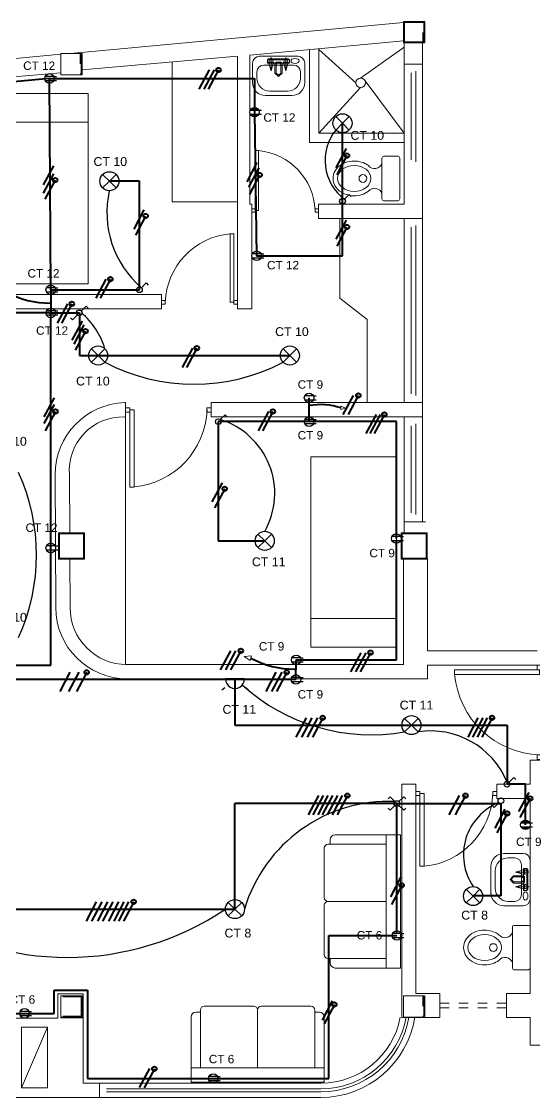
# Model space of a CAD drawing. Header units: metres. Extents: x -0.3 to 18.7, y -0.2 to 11.3.
# Drawn here: x 6.96 to 12.35, y 0 to 11.3 of the extents above; entities that cross this region are included whole.
import ezdxf

# ---------------------------------------------------------------- set-up
doc = ezdxf.new("R2010")
doc.units = ezdxf.units.M
doc.linetypes.add('ACAD_ISO02W100', pattern=[15, 12, -3])
doc.linetypes.add('HIDDEN2', pattern=[4.7625, 3.175, -1.5875])
for name, color, linetype in [('4 Tomas', 4, 'Continuous'), ('conexiones', 10, 'ACAD_ISO02W100'), ('Luminaria', 10, 'Continuous'), ('Tomacorrientes', 160, 'Continuous')]:
    doc.layers.add(name, color=color, linetype=linetype)
doc.layers.add('arquitecturapasito', color=252, linetype='Continuous', lineweight=0)
doc.layers.add('Tuberia 1', color=130, linetype='Continuous', lineweight=20)
doc.layers.add('muebles', color=7, linetype='Continuous', lineweight=5, true_color=0xccfa9e)
doc.styles.get("Standard").update_dxf_attribs({"font": 'arial.ttf'})
pattern_1 = [(0, (0, 0), (0, 6.985), [5.08, -1.905]), (90, (0, 0), (-6.985, 4e-16), [5.08, -1.905])]

# ---------------------------------------------------------------- blocks, each defined once
blk = doc.blocks.new('lavadero')
for p, q in [((-0.22, 0), (0.22, 0)), ((-0.3, -0.3), (-0.3, -0.08)), ((-0.17, -0.1), (0.17, -0.1)), ((-0.111, -0.027), (-0.125, -0.039)), ((0.129, -0.039), (-0.125, -0.039)), ((-0.125, -0.039), (-0.125, -0.077)), ((-0.125, -0.077), (0.129, -0.077)), ((-0.083, -0.014), (-0.111, -0.065)), ((0.115, -0.027), (-0.111, -0.027)), ((-0.054, -0.065), (-0.111, -0.065)), ((-0.111, -0.065), (-0.083, -0.166)), ((-0.083, -0.014), (-0.083, -0.166)), ((-0.083, -0.014), (-0.054, -0.065)), ((-0.083, -0.166), (-0.054, -0.065)), ((-0.04, -0.077), (-0.026, -0.065)), ((-0.04, -0.192), (-0.04, -0.077)), ((-0.026, -0.065), (0.03, -0.065)), ((-0.026, -0.09), (-0.012, -0.077)), ((-0.026, -0.192), (-0.026, -0.09)), ((0.03, -0.09), (0.016, -0.077)), ((0.044, -0.077), (0.03, -0.065)), ((0.03, -0.192), (0.03, -0.09)), ((0.044, -0.077), (0.044, -0.192)), ((0.087, -0.014), (0.058, -0.065)), ((0.087, -0.166), (0.058, -0.065)), ((0.087, -0.065), (0.058, -0.065)), ((0.087, -0.065), (0.087, -0.014)), ((0.087, -0.014), (0.115, -0.065)), ((0.087, -0.065), (0.115, -0.065)), ((0.087, -0.065), (0.087, -0.166)), ((0.115, -0.065), (0.087, -0.166)), ((0.115, -0.027), (0.129, -0.039)), ((0.129, -0.077), (0.129, -0.039)), ((0.3, -0.08), (0.3, -0.3)), ((-0.25, -0.25), (-0.25, -0.18)), ((0.002, -0.23), (-0.04, -0.192)), ((0.002, -0.217), (-0.026, -0.192)), ((0.03, -0.192), (0.002, -0.217)), ((0.002, -0.23), (0.044, -0.192)), ((0.25, -0.18), (0.25, -0.25)), ((0.15, -0.45), (-0.15, -0.45)), ((0.1, -0.4), (-0.1, -0.4))]:
    blk.add_line(p, q)
for centre, radius, start, end in [((0.22, -0.08), 0.08, 0, 90), ((-0.22, -0.08), 0.08, 90, 180), ((-0.17, -0.18), 0.08, 90, 180), ((0.17, -0.18), 0.08, 0, 90), ((-0.15, -0.3), 0.15, 180, 270), ((-0.1, -0.25), 0.15, 180, 270), ((0.1, -0.25), 0.15, 270, 0), ((0.15, -0.3), 0.15, 270, 0)]:
    blk.add_arc(centre, radius, start, end)
blk.add_ellipse((-0.188, -0.053), major_axis=(-0.0489, 0.001), ratio=0.561716)
blk = doc.blocks.new('INODORO')
for p, q in [((0.02, 0.25), (0.18, 0.25)), ((0, -0.23), (0, 0.23)), ((0.2, 0.23), (0.2, -0.23)), ((0.18, -0.25), (0.02, -0.25))]:
    blk.add_line(p, q)
blk.add_circle((0.414, 0), 0.0438)
for centre, radius, start, end in [((0.02, 0.23), 0.02, 90, 180), ((0.18, 0.23), 0.02, 0, 90), ((0.283, 0.197), 0.0864, 196.4375, 322.7515), ((0.283, -0.197), 0.0864, 37.1646, 163.5625), ((0.02, -0.23), 0.02, 180, 270), ((0.18, -0.23), 0.02, 270, 0)]:
    blk.add_arc(centre, radius, start, end)
blk.add_ellipse((0.512, 0), major_axis=(0.188, 0), ratio=0.77871)
blk.add_open_spline([(0.352, -0.145), (0.364, -0.154), (0.378, -0.163), (0.444, -0.194), (0.504, -0.202), (0.629, -0.181), (0.692, -0.143), (0.741, -0.061), (0.75, -0.03), (0.75, 0), (0.75, 0.036), (0.737, 0.072), (0.671, 0.163), (0.591, 0.196), (0.453, 0.196), (0.396, 0.177), (0.352, 0.144)], degree=3, knots=[3.942102, 3.942102, 3.942102, 3.942102, 4.162638, 4.162638, 4.924422, 4.924422, 5.847984, 5.847984, 6.283185, 6.283185, 6.283185, 6.801532, 6.801532, 7.861895, 7.861895, 8.624417, 8.624417, 8.624417, 8.624417])
blk = doc.blocks.new('PUERTA2')
for p, q in [((-0.1, 0.925), (-0.05, 0.925)), ((-0.1, 0.025), (-0.1, 0.925)), ((-0.05, 0.925), (-0.05, 0.025)), ((-0.05, 0.025), (-0.05, 0.925)), ((-1, 0.05), (-0.95, 0.05)), ((-1, 0), (-1, 0.05)), ((-0.95, 0), (-1, 0)), ((-0.95, 0.05), (-0.95, 0.025)), ((-0.95, 0.025), (-0.95, 0)), ((-0.05, 0.025), (-0.1, 0.025)), ((-0.05, 0.05), (0, 0.05)), ((-0.05, 0), (-0.05, 0.05)), ((0, 0), (-0.05, 0)), ((0, 0.05), (0, 0.025)), ((0, 0.025), (0, 0))]:
    blk.add_line(p, q)
blk.add_arc((-0.011, -0.011), 0.94, 95.4546, 177.8185)
blk = doc.blocks.new('Lampara')
at = {"layer": 'Luminaria'}
for q in [(12.075, 10.067), (12.217, 10.067), (12.075, 9.925), (12.217, 9.925)]:
    blk.add_line((12.146, 9.996), q, dxfattribs=at)
blk.add_circle((12.146, 9.996), 0.1, dxfattribs=at)
blk = doc.blocks.new('Tomacorriente')
at = {"layer": 'Tomacorrientes'}
for p, q in [((0.045, 0.021), (-0.045, 0.021)), ((0.045, 0.021), (0.074, 0.021)), ((-0.045, -0.021), (0.045, -0.021)), ((0.045, -0.021), (0.074, -0.021))]:
    blk.add_line(p, q, dxfattribs=at)
blk.add_circle((0, 0), 0.05, dxfattribs=at)
blk = doc.blocks.new('Toma corriente CFGI 1 Fase')
at = {"layer": 'Tomacorrientes'}
h = blk.add_hatch(dxfattribs=at)
h.set_pattern_fill('ANGLE', color=256)
h.set_pattern_definition([(0, (-6.336, -3.4325), (0, 6.985), [5.08, -1.905]), (90, (-6.336, -3.4325), (-6.985, 4e-16), [5.08, -1.905])])
h.paths.add_polyline_path([(0.045, 0.021, 0.63707), (-0.045, 0.021)])
h.paths.add_polyline_path([(-0.045, -0.021, 0.63707), (0.045, -0.021)])
at = {"layer": 'Tomacorrientes', "lineweight": 40}
h = blk.add_hatch(color=256, dxfattribs=at)
h.dxf.hatch_style = 1
h.paths.add_polyline_path([(-0.045, 0.021), (0.045, 0.021, 0.63707)])
h.paths.add_polyline_path([(0.045, -0.021), (-0.045, -0.021, 0.63707)])
at = {"layer": 'Tomacorrientes'}
for p, q in [((-0.045, 0.021), (0.074, 0.021)), ((-0.045, -0.021), (0.074, -0.021))]:
    blk.add_line(p, q, dxfattribs=at)
blk.add_circle((0, 0), 0.05, dxfattribs=at)
blk = doc.blocks.new('Interruptor')
at = {"layer": 'Luminaria'}
for q in [(0.021, 0.021), (0.092, 0.049)]:
    blk.add_line((0.071, 0.071), q, dxfattribs=at)
blk.add_circle((0, 0), 0.03, dxfattribs=at)
blk = doc.blocks.new('Interruptor conmutable de cuatro vias')
at = {"layer": 'Luminaria'}
for p, q in [((-0.071, 0.071), (-0.092, 0.049)), ((-0.071, 0.071), (-0.021, 0.021)), ((0.071, 0.071), (0.021, 0.021)), ((0.071, 0.071), (0.092, 0.049)), ((-0.071, -0.071), (-0.092, -0.049)), ((-0.021, -0.021), (-0.071, -0.071)), ((0.071, -0.071), (0.021, -0.021)), ((0.071, -0.071), (0.092, -0.049))]:
    blk.add_line(p, q, dxfattribs=at)
blk.add_circle((0, 0), 0.03, dxfattribs=at)
blk = doc.blocks.new('conmutable')
at = {"layer": 'Luminaria'}
for p, q in [((12.269, 8.795), (12.22, 8.746)), ((12.269, 8.795), (12.29, 8.774)), ((12.128, 8.654), (12.107, 8.675)), ((12.177, 8.703), (12.128, 8.654))]:
    blk.add_line(p, q, dxfattribs=at)
blk.add_circle((12.198, 8.725), 0.03, dxfattribs=at)
blk = doc.blocks.new('MSB-P21G')
for p, q in [((-0.04, 0.8), (-0.56, 0.8)), ((0.04, 0.8), (0.56, 0.8)), ((-0.7, 0), (-0.7, 0.686389)), ((-0.65, 0.736389), (-0.6, 0.736389)), ((-0.6, 0.15), (-0.6, 0.76)), ((0, 0.15), (0, 0.76)), ((0.6, 0.15), (0.6, 0.76)), ((0.65, 0.736389), (0.6, 0.736389)), ((0.7, 0), (0.7, 0.686389)), ((-0.7, 0.15), (0.7, 0.15)), ((-0.7, 0), (0.7, 0))]:
    blk.add_line(p, q)
for centre, radius, start, end in [((-0.56, 0.76), 0.04, 90, 180), ((-0.04, 0.76), 0.04, 0, 90), ((0.04, 0.76), 0.04, 90, 180), ((0.56, 0.76), 0.04, 0, 90), ((-0.65, 0.686389), 0.05, 90, 180), ((0.65, 0.686389), 0.05, 0, 90)]:
    blk.add_arc(centre, radius, start, end)
blk = doc.blocks.new('Sala')
at = {"rotation": 270}
blk.add_blockref('MSB-P21G', (0, -0.7), dxfattribs=at)
blk.add_blockref('MSB-P21G', (1.9, -2.2))
blk = doc.blocks.new('MDC--S1G')
blk.add_line((0.9, -0.3), (0, -0.3))
blk.add_lwpolyline([(0, -2), (0.9, -2), (0.9, 0), (0, 0)], close=True)
blk = doc.blocks.new('Cama Secundaria')
at = {"layer": 'muebles'}
blk.add_blockref('MDC--S1G', (0, 0), dxfattribs=at)
blk = doc.blocks.new('Salida iluminacion. aplique muro')
at = {"layer": 'Luminaria'}
for p, q in [((0.116, 0.138), (0.09, 0.107)), ((0, 0.1), (0, -0.1)), ((0.18, 0), (0.14, 0)), ((0.116, -0.138), (0.09, -0.107))]:
    blk.add_line(p, q, dxfattribs=at)
blk.add_arc((0, 0), 0.1, 270, 90, dxfattribs=at)

msp = doc.modelspace()

# ---------------------------------------------------------------- hatches: boundary and pattern name
at = {"layer": 'Tuberia 1', "lineweight": 40}
h = msp.add_hatch(dxfattribs=at)
h.set_pattern_fill('ANGLE', color=256)
h.set_pattern_definition([(0, (-0.607, 3.521), (0, 6.985), [5.08, -1.905]), (90, (-0.607, 3.521), (-6.985, 4e-16), [5.08, -1.905])])
h.paths.add_polyline_path([(9.004, 10.795, 1), (9.051, 10.795, 1)])
h = msp.add_hatch(dxfattribs=at)
h.set_pattern_fill('ANGLE', color=256)
h.set_pattern_definition(pattern_1)
h.paths.add_polyline_path([(9.004, 10.795, 1), (9.051, 10.795, 1)])
h = msp.add_hatch(dxfattribs=at)
h.set_pattern_fill('ANGLE', color=256)
h.set_pattern_definition([(0, (-0.922, 0.405), (0, 6.985), [5.08, -1.905]), (90, (-0.922, 0.405), (-6.985, 4e-16), [5.08, -1.905])])
h.paths.add_polyline_path([(4.946, 5.054, 1), (4.994, 5.054, 1)])
h.paths.add_polyline_path([(6.697, 4.872, 1), (6.744, 4.872, 1)])
h.paths.add_polyline_path([(5.392, 5.902, 1), (5.439, 5.902, 1)])
h.paths.add_polyline_path([(4.355, 6.207, 1), (4.402, 6.207, 1)])
h.paths.add_polyline_path([(5.973, 6.48, 1), (6.02, 6.48, 1)])
h.paths.add_polyline_path([(3.387, 5.859, 1), (3.434, 5.859, 1)])
h.paths.add_polyline_path([(3.59, 5.407, 1), (3.637, 5.407, 1)])
h.paths.add_polyline_path([(2.853, 4.599, 1), (2.901, 4.599, 1)])
h.paths.add_polyline_path([(5.392, 6.903, 1), (5.439, 6.903, 1)])
h.paths.add_polyline_path([(6.369, 7.612, 1), (6.416, 7.612, 1)])
h.paths.add_polyline_path([(5.696, 7.428, 1), (5.743, 7.428, 1)])
h.paths.add_polyline_path([(5.362, 8.013, 1), (5.409, 8.013, 1)])
h.paths.add_polyline_path([(5.685, 8.933, 1), (5.733, 8.933, 1)])
h.paths.add_polyline_path([(7.315, 9.665, 1), (7.362, 9.665, 1)])
h.paths.add_polyline_path([(6.412, 10.043, 1), (6.365, 10.043, 1)])
h = msp.add_hatch(dxfattribs=at)
h.set_pattern_fill('ANGLE', color=256)
h.set_pattern_definition([(0, (0.743, 2.625), (0, 6.985), [5.08, -1.905]), (90, (0.743, 2.625), (-6.985, 4e-16), [5.08, -1.905])])
h.paths.add_polyline_path([(10.353, 9.895, 1), (10.4, 9.895, 1)])
h = msp.add_hatch(dxfattribs=at)
h.set_pattern_fill('ANGLE', color=256)
h.set_pattern_definition(pattern_1)
h.paths.add_polyline_path([(10.353, 9.895, 1), (10.4, 9.895, 1)])
h = msp.add_hatch(dxfattribs=at)
h.set_pattern_fill('ANGLE', color=256)
h.set_pattern_definition(pattern_1)
h.paths.add_polyline_path([(10.4, 9.895, 1), (10.353, 9.895, 1)])
h = msp.add_hatch(dxfattribs=at)
h.set_pattern_fill('ANGLE', color=256)
h.set_pattern_definition([(0, (-2.365, 3.4564), (0, 6.985), [5.08, -1.905]), (90, (-2.365, 3.4564), (-6.985, 4e-16), [5.08, -1.905])])
h.paths.add_polyline_path([(7.334, 9.638, 1), (7.287, 9.638, 1)])
h = msp.add_hatch(dxfattribs=at)
h.set_pattern_fill('ANGLE', color=256)
h.set_pattern_definition(pattern_1)
h.paths.add_polyline_path([(7.334, 9.638, 1), (7.287, 9.638, 1)])
h = msp.add_hatch(dxfattribs=at)
h.set_pattern_fill('ANGLE', color=256)
h.set_pattern_definition([(0, (-0.1745, 2.422), (0, 6.985), [5.08, -1.905]), (90, (-0.1745, 2.422), (-6.985, 4e-16), [5.08, -1.905])])
h.paths.add_polyline_path([(9.435, 9.691, 1), (9.483, 9.691, 1)])
h = msp.add_hatch(dxfattribs=at)
h.set_pattern_fill('ANGLE', color=256)
h.set_pattern_definition(pattern_1)
h.paths.add_polyline_path([(9.447, 9.712), (9.447, 9.671, 0.576199), (9.483, 9.691, 0.576156)])
h.paths.add_polyline_path([(9.447, 9.712, 0.26891), (9.435, 9.691, 0.268875), (9.447, 9.671)])
h = msp.add_hatch(dxfattribs=at)
h.set_pattern_fill('ANGLE', color=256)
h.set_pattern_definition([(0, (-1.4155, 3.0785), (0, 6.985), [5.08, -1.905]), (90, (-1.4155, 3.0785), (-6.985, 4e-16), [5.08, -1.905])])
h.paths.add_polyline_path([(8.284, 9.26, 1), (8.237, 9.26, 1)])
h = msp.add_hatch(dxfattribs=at)
h.set_pattern_fill('ANGLE', color=256)
h.set_pattern_definition(pattern_1)
h.paths.add_polyline_path([(8.237, 9.26, 1), (8.284, 9.26, 1)])
h = msp.add_hatch(dxfattribs=at)
h.set_pattern_fill('ANGLE', color=256)
h.set_pattern_definition(pattern_1)
h.paths.add_polyline_path([(8.237, 9.26, 1), (8.284, 9.26, 1)])
h = msp.add_hatch(dxfattribs=at)
h.set_pattern_fill('ANGLE', color=256)
h.set_pattern_definition([(0, (0, -0.7496), (0, 6.985), [5.08, -1.905]), (90, (0, -0.7496), (-6.985, 4e-16), [5.08, -1.905])])
h.paths.add_polyline_path([(10.353, 9.145, 1), (10.4, 9.145, 1)])
h = msp.add_hatch(dxfattribs=at)
h.set_pattern_fill('ANGLE', color=256)
h.set_pattern_definition(pattern_1)
h.paths.add_polyline_path([(10.4, 9.145, 1), (10.353, 9.145, 1)])
h = msp.add_hatch(dxfattribs=at)
h.set_pattern_fill('ANGLE', color=256)
h.set_pattern_definition(pattern_1)
h.paths.add_polyline_path([(10.4, 9.145, 1), (10.353, 9.145, 1)])
h = msp.add_hatch(dxfattribs=at)
h.set_pattern_fill('ANGLE', color=256)
h.set_pattern_definition(pattern_1)
h.paths.add_polyline_path([(8.822, 7.872, 1), (8.775, 7.872, 1)])
h.paths.add_polyline_path([(9.069, 6.395, 1), (9.116, 6.395, 1)])
h.paths.add_polyline_path([(7.867, 8.597, 1), (7.914, 8.597, 1)])
h.paths.add_polyline_path([(7.462, 8.337, 1), (7.509, 8.337, 1)])
h.paths.add_polyline_path([(7.606, 8.051, 1), (7.653, 8.051, 1)])
h = msp.add_hatch(dxfattribs=at)
h.set_pattern_fill('ANGLE', color=256)
h.set_pattern_definition(pattern_1)
h.paths.add_polyline_path([(7.867, 8.597, 1), (7.914, 8.597, 1)])
h = msp.add_hatch(dxfattribs=at)
h.set_pattern_fill('ANGLE', color=256)
h.set_pattern_definition([(0, (-0.405, -0.2155), (0, 6.985), [5.08, -1.905]), (90, (-0.405, -0.2155), (-6.985, 4e-16), [5.08, -1.905])])
h.paths.add_polyline_path([(7.509, 8.337, 1), (7.462, 8.337, 1)])
h = msp.add_hatch(dxfattribs=at)
h.set_pattern_fill('ANGLE', color=256)
h.set_pattern_definition([(0, (-0.631, -1.343), (0, 6.985), [5.08, -1.905]), (90, (-0.631, -1.343), (-6.985, 4e-16), [5.08, -1.905])])
h.paths.add_polyline_path([(7.606, 8.051, 1), (7.653, 8.051, 1)])
h = msp.add_hatch(dxfattribs=at)
h.set_pattern_fill('ANGLE', color=256)
h.set_pattern_definition([(0, (0.908, -0.725), (0, 6.985), [5.08, -1.905]), (90, (0.908, -0.725), (-6.985, 4e-16), [5.08, -1.905])])
h.paths.add_polyline_path([(8.775, 7.872, 1), (8.822, 7.872, 1)])
h = msp.add_hatch(dxfattribs=at)
h.set_pattern_fill('ANGLE', color=256)
h.set_pattern_definition(pattern_1)
h.paths.add_polyline_path([(8.775, 7.872, 1), (8.822, 7.872, 1)])
h = msp.add_hatch(dxfattribs=at)
h.set_pattern_fill('ANGLE', color=256)
h.set_pattern_definition([(0, (3.696, 2.908), (0, 6.985), [5.08, -1.905]), (90, (3.696, 2.908), (-6.985, 4e-16), [5.08, -1.905])])
h.paths.add_polyline_path([(10.472, 7.375, 1), (10.519, 7.375, 1)])
h = msp.add_hatch(dxfattribs=at)
h.set_pattern_fill('ANGLE', color=256)
h.set_pattern_definition([(0, (-0.8885, 0), (0, 6.985), [5.08, -1.905]), (90, (-0.8885, 0), (-6.985, 4e-16), [5.08, -1.905])])
h.paths.add_polyline_path([(10.519, 7.375, 1), (10.472, 7.375, 1)])
h = msp.add_hatch(dxfattribs=at)
h.set_pattern_fill('ANGLE', color=256)
h.set_pattern_definition([(0, (-2.2525, 0.059), (0, 6.985), [5.08, -1.905]), (90, (-2.2525, 0.059), (-6.985, 4e-16), [5.08, -1.905])])
h.paths.add_polyline_path([(7.338, 7.206, 1), (7.291, 7.206, 1)])
h = msp.add_hatch(dxfattribs=at)
h.set_pattern_fill('ANGLE', color=256)
h.set_pattern_definition(pattern_1)
h.paths.add_polyline_path([(7.338, 7.206, 1), (7.291, 7.206, 1)])
h = msp.add_hatch(dxfattribs=at)
h.set_pattern_fill('ANGLE', color=256)
h.set_pattern_definition([(0, (-1.6144, -0.1696), (0, 6.985), [5.08, -1.905]), (90, (-1.6144, -0.1696), (-6.985, 4e-16), [5.08, -1.905])])
h.paths.add_polyline_path([(9.574, 7.206, 1), (9.622, 7.206, 1)])
h = msp.add_hatch(dxfattribs=at)
h.set_pattern_fill('ANGLE', color=256)
h.set_pattern_definition(pattern_1)
h.paths.add_polyline_path([(9.622, 7.206, 1), (9.574, 7.206, 1)])
h = msp.add_hatch(dxfattribs=at)
h.set_pattern_fill('ANGLE', color=256)
h.set_pattern_definition(pattern_1)
h.paths.add_polyline_path([(10.794, 7.175, 1), (10.746, 7.175, 1)])
h.paths.add_polyline_path([(9.574, 7.206, 1), (9.622, 7.206, 1)])
h = msp.add_hatch(dxfattribs=at)
h.set_pattern_fill('ANGLE', color=256)
h.set_pattern_definition([(0, (3.2536, 2.708), (0, 6.985), [5.08, -1.905]), (90, (3.2536, 2.708), (-6.985, 4e-16), [5.08, -1.905])])
h.paths.add_polyline_path([(10.746, 7.175, 1), (10.794, 7.175, 1)])
h = msp.add_hatch(dxfattribs=at)
h.set_pattern_fill('ANGLE', color=256)
h.set_pattern_definition([(0, (-0.506, -0.8105), (0, 6.985), [5.08, -1.905]), (90, (-0.506, -0.8105), (-6.985, 4e-16), [5.08, -1.905])])
h.paths.add_polyline_path([(9.116, 6.395, 1), (9.069, 6.395, 1)])
h = msp.add_hatch(dxfattribs=at)
h.set_pattern_fill('ANGLE', color=256)
h.set_pattern_definition(pattern_1)
h.paths.add_polyline_path([(9.069, 6.395, 1), (9.116, 6.395, 1)])
h = msp.add_hatch(dxfattribs=at)
h.set_pattern_fill('ANGLE', color=256)
h.set_pattern_definition([(0, (1.745, 0.2265), (0, 6.985), [5.08, -1.905]), (90, (1.745, 0.2265), (-6.985, 4e-16), [5.08, -1.905])])
h.paths.add_polyline_path([(9.238, 4.693, 1), (9.285, 4.693, 1)])
h = msp.add_hatch(dxfattribs=at)
h.set_pattern_fill('ANGLE', color=256)
h.set_pattern_definition(pattern_1)
h.paths.add_polyline_path([(9.72, 4.467, 1), (9.768, 4.467, 1)])
h.paths.add_polyline_path([(9.238, 4.693, 1), (9.285, 4.693, 1)])
h = msp.add_hatch(dxfattribs=at)
h.set_pattern_fill('ANGLE', color=256)
h.set_pattern_definition(pattern_1)
h.paths.add_polyline_path([(10.601, 4.673, 1), (10.648, 4.673, 1)])
h.paths.add_polyline_path([(9.72, 4.467, 1), (9.768, 4.467, 1)])
h.paths.add_polyline_path([(9.238, 4.693, 1), (9.285, 4.693, 1)])
h = msp.add_hatch(dxfattribs=at)
h.set_pattern_fill('ANGLE', color=256)
h.set_pattern_definition([(0, (3.4216, 0.206), (0, 6.985), [5.08, -1.905]), (90, (3.4216, 0.206), (-6.985, 4e-16), [5.08, -1.905])])
h.paths.add_polyline_path([(10.601, 4.673, 1), (10.648, 4.673, 1)])
h = msp.add_hatch(dxfattribs=at)
h.set_pattern_fill('ANGLE', color=256)
h.set_pattern_definition([(0, (0.126, 0), (0, 6.985), [5.08, -1.905]), (90, (0.126, 0), (-6.985, 4e-16), [5.08, -1.905])])
h.paths.add_polyline_path([(7.619, 4.467, 1), (7.666, 4.467, 1)])
h = msp.add_hatch(dxfattribs=at)
h.set_pattern_fill('ANGLE', color=256)
h.set_pattern_definition(pattern_1)
h.paths.add_polyline_path([(7.619, 4.467, 1), (7.666, 4.467, 1)])
h = msp.add_hatch(dxfattribs=at)
h.set_pattern_fill('ANGLE', color=256)
h.set_pattern_definition([(0, (2.2276, 0), (0, 6.985), [5.08, -1.905]), (90, (2.2276, 0), (-6.985, 4e-16), [5.08, -1.905])])
h.paths.add_polyline_path([(9.72, 4.467, 1), (9.768, 4.467, 1)])
h = msp.add_hatch(dxfattribs=at)
h.set_pattern_fill('ANGLE', color=256)
h.set_pattern_definition(pattern_1)
h.paths.add_polyline_path([(8.113, 2.056, 1), (8.16, 2.056, 1)])
h.paths.add_polyline_path([(3.695, 2.044, 1), (3.648, 2.044, 1)])
h.paths.add_polyline_path([(5.621, 0.979, 1), (5.574, 0.979, 1)])
h.paths.add_polyline_path([(2.873, 0.844, 1), (2.921, 0.844, 1)])
h.paths.add_polyline_path([(5.758, 2.795, 1), (5.711, 2.795, 1)])
h.paths.add_polyline_path([(5.494, 3.74, 1), (5.542, 3.74, 1)])
h.paths.add_polyline_path([(4.368, 3.74, 1), (4.415, 3.74, 1)])
h.paths.add_polyline_path([(4.808, 3.974, 1), (4.856, 3.974, 1)])
h.paths.add_polyline_path([(3.053, 3.231, 1), (3.1, 3.231, 1)])
h.paths.add_polyline_path([(1.696, 3.034, 1), (1.743, 3.034, 1)])
h.paths.add_polyline_path([(1.223, 3.318, 1), (1.176, 3.318, 1)])
h = msp.add_hatch(dxfattribs=at)
h.set_pattern_fill('ANGLE', color=256)
h.set_pattern_definition([(0, (0.4206, -0.517), (0, 6.985), [5.08, -1.905]), (90, (0.4206, -0.517), (-6.985, 4e-16), [5.08, -1.905])])
h.paths.add_polyline_path([(7.914, 3.95, 1), (7.961, 3.95, 1)])
h = msp.add_hatch(dxfattribs=at)
h.set_pattern_fill('ANGLE', color=256)
h.set_pattern_definition([(0, (3.4216, 2.341), (0, 6.985), [5.08, -1.905]), (90, (3.4216, 2.341), (-6.985, 4e-16), [5.08, -1.905])])
h.paths.add_polyline_path([(10.145, 3.988, 1), (10.098, 3.988, 1)])
h = msp.add_hatch(dxfattribs=at)
h.set_pattern_fill('ANGLE', color=256)
h.set_pattern_definition(pattern_1)
h.paths.add_polyline_path([(12.278, 3.141), (12.302, 3.141), (12.302, 3.117, 0.414214), (12.325, 3.141, 1)])
h.paths.add_polyline_path([(12.302, 3.141), (12.278, 3.141, 0.276894), (12.291, 3.12)], flags=17)
h.paths.add_polyline_path([(12.302, 3.141), (12.291, 3.12, 0.12319), (12.302, 3.117)], flags=17)
h.paths.add_polyline_path([(12.036, 2.983, 1), (12.084, 2.983, 1)])
h.paths.add_polyline_path([(11.647, 3.171, 1), (11.599, 3.171, 1)])
h.paths.add_polyline_path([(10.357, 3.171, 1), (10.405, 3.171, 1)])
h.paths.add_polyline_path([(11.878, 3.988, 1), (11.926, 3.988, 1)])
h.paths.add_polyline_path([(10.098, 3.988, 1), (10.145, 3.988, 1)])
h = msp.add_hatch(dxfattribs=at)
h.set_pattern_fill('ANGLE', color=256)
h.set_pattern_definition([(0, (2.7806, -0.461), (0, 6.985), [5.08, -1.905]), (90, (2.7806, -0.461), (-6.985, 4e-16), [5.08, -1.905])])
h.paths.add_polyline_path([(10.273, 4.006, 1), (10.321, 4.006, 1)])
h = msp.add_hatch(dxfattribs=at)
h.set_pattern_fill('ANGLE', color=256)
h.set_pattern_definition([(0, (5.202, 2.341), (0, 6.985), [5.08, -1.905]), (90, (5.202, 2.341), (-6.985, 4e-16), [5.08, -1.905])])
h.paths.add_polyline_path([(11.926, 3.988, 1), (11.878, 3.988, 1)])
h = msp.add_hatch(dxfattribs=at)
h.set_pattern_fill('ANGLE', color=256)
h.set_pattern_definition(pattern_1)
h.paths.add_polyline_path([(11.878, 3.988, 1), (11.926, 3.988, 1)])
h = msp.add_hatch(dxfattribs=at)
h.set_pattern_fill('ANGLE', color=256)
h.set_pattern_definition([(0, (4.5795, -0.485), (0, 6.985), [5.08, -1.905]), (90, (4.5795, -0.485), (-6.985, 4e-16), [5.08, -1.905])])
h.paths.add_polyline_path([(12.072, 3.982, 1), (12.12, 3.982, 1)])
h = msp.add_hatch(dxfattribs=at)
h.set_pattern_fill('ANGLE', color=256)
h.set_pattern_definition([(0, (6.285, -0.0466), (0, 6.985), [5.08, -1.905]), (90, (6.285, -0.0466), (-6.985, 4e-16), [5.08, -1.905])])
h.paths.add_polyline_path([(10.357, 3.171, 1), (10.405, 3.171, 1)])
h = msp.add_hatch(dxfattribs=at)
h.set_pattern_fill('ANGLE', color=256)
h.set_pattern_definition(pattern_1)
h.paths.add_polyline_path([(10.357, 3.171, 1), (10.405, 3.171, 1)])
h = msp.add_hatch(dxfattribs=at)
h.set_pattern_fill('ANGLE', color=256)
h.set_pattern_definition([(0, (1.242, 0), (0, 6.985), [5.08, -1.905]), (90, (1.242, 0), (-6.985, 4e-16), [5.08, -1.905])])
h.paths.add_polyline_path([(11.599, 3.171, 1), (11.647, 3.171, 1)])
h = msp.add_hatch(dxfattribs=at)
h.set_pattern_fill('ANGLE', color=256)
h.set_pattern_definition(pattern_1)
h.paths.add_polyline_path([(11.599, 3.171, 1), (11.647, 3.171, 1)])
h = msp.add_hatch(dxfattribs=at)
h.set_pattern_fill('ANGLE', color=256)
h.set_pattern_definition([(0, (0.4, -0.847), (0, 6.985), [5.08, -1.905]), (90, (0.4, -0.847), (-6.985, 4e-16), [5.08, -1.905])])
h.paths.add_polyline_path([(12.278, 3.141, 1), (12.325, 3.141, 1)])
h = msp.add_hatch(dxfattribs=at)
h.set_pattern_fill('ANGLE', color=256)
h.set_pattern_definition([(0, (1.679, -0.1886), (0, 6.985), [5.08, -1.905]), (90, (1.679, -0.1886), (-6.985, 4e-16), [5.08, -1.905])])
h.paths.add_polyline_path([(12.036, 2.983, 1), (12.084, 2.983, 1)])
h = msp.add_hatch(dxfattribs=at)
h.set_pattern_fill('ANGLE', color=256)
h.set_pattern_definition(pattern_1)
h.paths.add_polyline_path([(12.084, 2.983, 1), (12.036, 2.983, 1)])
h = msp.add_hatch(dxfattribs=at)
h.set_pattern_fill('ANGLE', color=256)
h.set_pattern_definition([(0, (6.8985, -0.908), (0, 6.985), [5.08, -1.905]), (90, (6.8985, -0.908), (-6.985, 4e-16), [5.08, -1.905])])
h.paths.add_polyline_path([(10.975, 2.229, 1), (10.928, 2.229, 1)])
h = msp.add_hatch(dxfattribs=at)
h.set_pattern_fill('ANGLE', color=256)
h.set_pattern_definition(pattern_1)
h.paths.add_polyline_path([(10.938, 2.248, 0.236937), (10.928, 2.229, 0.236937), (10.938, 2.21)])
h.paths.add_polyline_path([(10.952, 2.253, 0.161433), (10.938, 2.248), (10.938, 2.21, 0.037497), (10.941, 2.208), (10.952, 2.229)])
h.paths.add_polyline_path([(10.952, 2.253), (10.952, 2.229), (10.952, 2.206, 0.414214), (10.975, 2.229, 0.414214)])
h.paths.add_polyline_path([(10.952, 2.229), (10.941, 2.208, 0.12319), (10.952, 2.206)])
h = msp.add_hatch(dxfattribs=at)
h.set_pattern_fill('ANGLE', color=256)
h.set_pattern_definition([(0, (4.04, -1.162), (0, 6.985), [5.08, -1.905]), (90, (4.04, -1.162), (-6.985, 4e-16), [5.08, -1.905])])
h.paths.add_polyline_path([(8.113, 2.056, 1), (8.16, 2.056, 1)])
h = msp.add_hatch(dxfattribs=at)
h.set_pattern_fill('ANGLE', color=256)
h.set_pattern_definition(pattern_1)
h.paths.add_polyline_path([(8.113, 2.056, 1), (8.16, 2.056, 1)])
h = msp.add_hatch(dxfattribs=at)
h.set_pattern_fill('ANGLE', color=256)
h.set_pattern_definition(pattern_1)
h.paths.add_polyline_path([(10.221, 0.977, 1), (10.268, 0.977, 1)])
h.paths.add_polyline_path([(8.33, 0.301, 1), (8.377, 0.301, 1)])
h = msp.add_hatch(dxfattribs=at)
h.set_pattern_fill('ANGLE', color=256)
h.set_pattern_definition([(0, (6.1806, -2.204), (0, 6.985), [5.08, -1.905]), (90, (6.1806, -2.204), (-6.985, 4e-16), [5.08, -1.905])])
h.paths.add_polyline_path([(10.268, 0.977, 1), (10.221, 0.977, 1)])
h = msp.add_hatch(dxfattribs=at)
h.set_pattern_fill('ANGLE', color=256)
h.set_pattern_definition([(0, (0.217, -1.754), (0, 6.985), [5.08, -1.905]), (90, (0.217, -1.754), (-6.985, 4e-16), [5.08, -1.905])])
h.paths.add_polyline_path([(8.33, 0.301, 1), (8.377, 0.301, 1)])
h = msp.add_hatch(dxfattribs=at)
h.set_pattern_fill('ANGLE', color=256)
h.set_pattern_definition(pattern_1)
h.paths.add_polyline_path([(8.33, 0.301, 1), (8.377, 0.301, 1)])
h = msp.add_hatch(dxfattribs=at)
h.set_pattern_fill('ANGLE', color=256)
h.set_pattern_definition([(0, (4.278, -2.9125), (0, 6.985), [5.08, -1.905]), (90, (4.278, -2.9125), (-6.985, 4e-16), [5.08, -1.905])])
h.paths.add_polyline_path([(8.351, 0.305, 1), (8.398, 0.305, 1)])

# ---------------------------------------------------------------- linework, layer by layer
at = {"layer": '4 Tomas', "lineweight": 0}
for p, q in [((10.314, 7.262), (10.311, 7.228)), ((10.363, 7.241), (10.311, 7.228)), ((10.363, 7.241), (10.314, 7.262)), ((9.295, 4.634), (9.373, 4.639)), ((9.359, 4.592), (9.373, 4.639)), ((9.295, 4.634), (9.359, 4.592))]:
    msp.add_line(p, q, dxfattribs=at)
at = {"layer": 'arquitecturapasito', "color": 252}
for p, q in [((7.47, 10.969), (10.971, 11.293)), ((10.977, 11.08), (10.977, 10.857)), ((11.172, 10.857), (11.172, 11.08)), ((11.174, 11.189), (11.174, 11.09)), ((11.174, 11.189), (11.174, 11.09)), ((9.983, 11.01), (9.983, 10.032)), ((10.083, 11.019), (10.083, 10.132)), ((10.471, 10.66), (10.083, 11.01)), ((10.521, 10.71), (10.977, 11.033)), ((3.927, 10.641), (7.37, 10.96)), ((7.573, 10.959), (7.573, 10.86)), ((7.573, 10.959), (7.573, 10.86)), ((7.584, 10.959), (7.584, 10.755)), ((7.584, 10.959), (7.584, 10.755)), ((8.541, 9.41), (8.541, 10.879)), ((9.228, 10.94), (9.228, 8.286)), ((9.356, 9.386), (9.356, 10.952)), ((10.977, 10.857), (11.172, 10.857)), ((10.977, 9.756), (10.977, 10.857)), ((11.172, 9.756), (11.172, 10.857)), ((10.558, 10.693), (10.977, 10.132)), ((10.521, 10.61), (10.083, 10.132)), ((10.977, 10.132), (10.083, 10.132)), ((10.977, 10.032), (10.977, 10.132)), ((10.977, 10.032), (9.983, 10.032)), ((10.977, 9.892), (10.977, 9.55)), ((11.172, 9.236), (11.172, 9.892)), ((10.977, 9.55), (10.977, 9.386)), ((9.227, 9.41), (8.541, 9.41)), ((9.378, 9.386), (9.356, 9.386)), ((9.378, 9.386), (9.378, 8.286)), ((10.078, 9.386), (10.977, 9.386)), ((10.078, 9.386), (10.078, 9.236)), ((10.078, 9.236), (11.172, 9.236)), ((10.303, 9.236), (10.303, 8.397)), ((10.977, 9.236), (10.977, 8.776)), ((10.977, 7.3), (10.977, 9.236)), ((11.172, 7.3), (11.172, 9.236)), ((6.66, 8.436), (8.427, 8.436)), ((8.427, 8.286), (8.427, 8.436)), ((9.378, 8.436), (9.378, 8.286)), ((10.303, 8.397), (10.59, 8.173)), ((6.606, 8.286), (8.427, 8.286)), ((9.228, 8.286), (9.378, 8.286)), ((10.59, 8.173), (10.59, 7.3)), ((8.042, 7.3), (8.051, 7.3)), ((8.051, 7.3), (8.051, 4.548)), ((8.051, 7.15), (8.051, 7.3)), ((8.951, 7.3), (11.172, 7.3)), ((8.951, 7.15), (8.951, 7.3)), ((10.977, 7.3), (11.172, 7.3)), ((11.172, 7.15), (11.172, 7.3)), ((8.039, 7.15), (8.051, 7.15)), ((8.951, 7.15), (11.172, 7.15)), ((10.977, 6.049), (10.977, 7.15)), ((11.172, 6.049), (11.172, 7.15)), ((10.977, 6.049), (10.977, 5.926)), ((10.977, 6.049), (11.202, 6.049)), ((10.972, 5.666), (10.972, 4.548)), ((11.222, 4.692), (11.222, 5.666)), ((11.222, 4.822), (11.222, 5.571)), ((11.852, 4.692), (11.222, 4.692)), ((12.377, 4.692), (11.852, 4.692)), ((10.972, 4.548), (8.051, 4.548)), ((11.222, 4.398), (11.222, 4.542)), ((12.322, 4.542), (11.222, 4.542)), ((12.52, 4.542), (12.322, 4.542)), ((10.972, 4.398), (8.067, 4.398)), ((11.222, 4.398), (10.972, 4.398)), ((12.302, 3.542), (12.302, 3.291)), ((12.452, 3.542), (12.302, 3.542)), ((11.102, 3.291), (10.952, 3.291)), ((10.952, 3.291), (10.952, 0.842)), ((11.102, 3.291), (11.102, 1.092)), ((11.952, 3.291), (11.952, 3.141)), ((12.302, 3.291), (11.952, 3.291)), ((12.302, 3.141), (11.952, 3.141)), ((12.302, 3.141), (12.302, 1.092)), ((7.606, 1.09), (7.338, 1.09)), ((7.338, 1.09), (7.338, 0.834)), ((7.371, 1.067), (7.594, 1.067)), ((7.371, 1.067), (7.371, 0.843)), ((7.39, 1.057), (7.573, 1.057)), ((7.594, 1.067), (7.594, 0.843)), ((7.606, 1.09), (7.606, 0.15)), ((11.352, 1.092), (11.102, 1.092)), ((11.174, 1.058), (11.174, 0.959)), ((11.174, 1.058), (11.174, 0.959)), ((11.185, 1.058), (11.185, 0.854)), ((11.185, 1.058), (11.185, 0.854)), ((11.185, 1.058), (11.185, 0.854)), ((11.352, 1.092), (11.352, 0.842)), ((12.302, 1.092), (12.052, 1.092)), ((12.052, 1.092), (12.052, 0.842)), ((7.338, 0.834), (6.857, 0.834)), ((7.371, 0.843), (7.594, 0.843)), ((7.39, 0.853), (7.573, 0.853)), ((11.352, 0.842), (10.952, 0.842)), ((12.302, 0.842), (12.052, 0.842)), ((12.302, 0.842), (12.302, 0.55)), ((6.957, 0.1), (6.957, 0.739)), ((6.957, 0.739), (7.231, 0.739)), ((6.957, 0.1), (7.231, 0.739)), ((7.231, 0.739), (7.231, 0.1)), ((12.452, 0.55), (12.302, 0.55)), ((7.777, 0.15), (7.606, 0.15)), ((7.777, 0), (7.777, 0.15)), ((7.231, 0.1), (6.957, 0.1))]:
    msp.add_line(p, q, dxfattribs=at)
at = {"layer": 'arquitecturapasito', "color": 252, "ltscale": 0.05}
for p, q in [((10.971, 11.102), (9.356, 10.952)), ((9.228, 10.94), (7.594, 10.795)), ((7.37, 10.766), (6.66, 10.703)), ((7.31, 6.544), (7.317, 5.148)), ((7.46, 6.544), (7.463, 5.926)), ((7.464, 5.666), (7.467, 5.148)), ((12.302, 3.141), (12.302, 1.092)), ((10.102, 0.15), (7.777, 0.15)), ((7.777, 0), (3.637, 0)), ((10.102, 0), (7.777, 0))]:
    msp.add_line(p, q, dxfattribs=at)
at = {"layer": 'arquitecturapasito', "color": 252, "ltscale": 0.025}
for p, q in [((11.052, 9.849), (11.052, 10.764)), ((11.102, 9.83), (11.102, 10.783)), ((11.102, 7.374), (11.102, 9.162)), ((11.052, 7.393), (11.052, 9.143)), ((11.052, 6.142), (11.052, 7.057)), ((11.102, 6.123), (11.102, 7.076)), ((10.102, 0.09), (7.849, 0.09)), ((10.102, 0.06), (7.849, 0.06))]:
    msp.add_line(p, q, dxfattribs=at)
at = {"layer": 'arquitecturapasito', "color": 252, "linetype": 'HIDDEN2', "ltscale": 0.025}
for p, q in [((12.052, 0.992), (11.352, 0.992)), ((12.052, 0.942), (11.352, 0.942))]:
    msp.add_line(p, q, dxfattribs=at)
at = {"layer": 'arquitecturapasito', "color": 252}
for points in [[(10.971, 11.304), (11.195, 11.304), (11.195, 11.08), (10.971, 11.08)], [(10.981, 11.294), (11.185, 11.294), (11.185, 11.09), (10.981, 11.09)], [(7.37, 10.969), (7.594, 10.969), (7.594, 10.745), (7.37, 10.745)], [(7.618, 5.657), (7.345, 5.657), (7.345, 5.931), (7.618, 5.931)], [(7.345, 5.657), (7.345, 5.93), (7.619, 5.93), (7.619, 5.657)], [(11.219, 5.657), (10.946, 5.657), (10.946, 5.931), (11.219, 5.931)], [(11.219, 5.657), (10.946, 5.657), (10.946, 5.931), (11.219, 5.931)], [(7.371, 1.067), (7.6, 1.067), (7.6, 0.838), (7.371, 0.838)], [(10.971, 1.068), (11.195, 1.068), (11.195, 0.844), (10.971, 0.844)]]:
    msp.add_lwpolyline(points, close=True, dxfattribs=at)
for points in [[(7.573, 10.959), (7.584, 10.959), (7.584, 10.755), (7.573, 10.755)], [(7.608, 5.667), (7.355, 5.667), (7.355, 5.921), (7.608, 5.921), (7.608, 5.667)], [(7.355, 5.667), (7.355, 5.92), (7.609, 5.92), (7.609, 5.667), (7.355, 5.667)], [(11.209, 5.667), (10.956, 5.667), (10.956, 5.921), (11.209, 5.921), (11.209, 5.667)], [(7.573, 1.057), (7.584, 1.057), (7.584, 0.853), (7.573, 0.853)], [(11.174, 1.058), (11.185, 1.058), (11.185, 0.854), (11.174, 0.854)]]:
    msp.add_lwpolyline(points, dxfattribs=at)
at = {"layer": 'arquitecturapasito', "color": 252, "ltscale": 0.1}
msp.add_circle((10.521, 10.66), 0.05, dxfattribs=at)
at = {"layer": 'arquitecturapasito', "color": 252}
for centre, radius, start, end in [((8.067, 6.544), 0.757, 91.8629, 179.9861), ((8.067, 6.544), 0.757, 91.8629, 179.9861), ((8.021, 6.588), 0.562, 88.1395, 184.4832), ((8.067, 5.148), 0.6, 180, 270)]:
    msp.add_arc(centre, radius, start, end, dxfattribs=at)
at = {"layer": 'arquitecturapasito'}
msp.add_arc((8.067, 5.148), 0.75, 180, 270, dxfattribs=at)
at = {"layer": 'arquitecturapasito', "color": 252, "ltscale": 0.05}
for radius, end in [(1, 350.9203), (0.85, 349.3006)]:
    msp.add_arc((10.102, 1), radius, 270, end, dxfattribs=at)
at = {"layer": 'arquitecturapasito', "color": 252, "ltscale": 0.025}
for radius, end in [(0.94, 350.3354), (0.91, 350.0135)]:
    msp.add_arc((10.102, 1), radius, 270, end, dxfattribs=at)
at = {"layer": 'conexiones', "linetype": 'ByBlock'}
for centre, radius, start, end in [((10.656, 9.845), 0.509, 141.193, 233.2234), ((8.893, 9.296), 1.039, 167.2313, 229.4038), ((7.092, 7.649), 0.772, 16.3226, 50.236), ((8.77, 9.505), 2.012, 242.2509, 297.7491), ((8.806, 6.346), 0.812, 330.6038, 72.7803), ((5.016, 5.699), 2.098, 335.6025, 24.3975), ((11.253, 2.974), 0.877, 23.2919, 98.4548), ((10.82, 1.524), 1.587, 87.7867, 163.3124), ((12.192, 2.548), 0.591, 111.6094, 214.0353), ((7.44, 4.438), 2.966, 235.9709, 304.0291)]:
    msp.add_arc(centre, radius, start, end, dxfattribs=at)
at = {"layer": 'conexiones', "linetype": 'ByBlock', "lineweight": -2}
msp.add_arc((10.63, 5.823), 2.012, 227.7443, 280.1098, dxfattribs=at)
at = {"layer": 'Luminaria'}
msp.add_line((9.356, 10.952), (9.356, 10.952), dxfattribs=at)
at = {"layer": 'Tuberia 1', "lineweight": 40}
for p, q in [((8.928, 10.795), (8.82, 10.594)), ((8.981, 10.795), (8.873, 10.594)), ((9.027, 10.795), (8.92, 10.594)), ((7.251, 10.706), (4.58, 10.454)), ((7.264, 8.486), (7.251, 10.706)), ((7.251, 10.706), (9.406, 10.706)), ((9.406, 10.706), (9.406, 10.352)), ((9.406, 10.352), (9.428, 8.843)), ((10.33, 9.416), (10.33, 10.235)), ((10.368, 9.968), (10.26, 9.767)), ((10.377, 9.895), (10.269, 9.693)), ((7.294, 9.788), (7.186, 9.587)), ((9.431, 9.821), (9.324, 9.619)), ((9.45, 9.765), (9.343, 9.564)), ((7.294, 9.702), (7.186, 9.501)), ((7.311, 9.638), (7.203, 9.436)), ((8.196, 9.626), (7.88, 9.626)), ((8.196, 8.486), (8.196, 9.626)), ((9.459, 9.691), (9.352, 9.49)), ((10.33, 8.843), (10.33, 9.416)), ((8.244, 9.324), (8.136, 9.123)), ((8.261, 9.26), (8.153, 9.058)), ((10.368, 9.218), (10.26, 9.017)), ((10.377, 9.145), (10.269, 8.944)), ((9.428, 8.843), (10.33, 8.843)), ((7.844, 8.597), (7.737, 8.396)), ((7.891, 8.597), (7.783, 8.396)), ((7.264, 8.486), (8.196, 8.486)), ((7.264, 8.486), (7.265, 8.242)), ((7.439, 8.337), (7.332, 8.136)), ((7.486, 8.337), (7.378, 8.136)), ((7.264, 8.242), (6.239, 8.242)), ((7.264, 5.773), (7.264, 8.242)), ((7.264, 8.242), (7.565, 8.242)), ((7.594, 8.156), (7.486, 7.955)), ((7.565, 8.242), (7.565, 7.795)), ((7.613, 8.116), (7.505, 7.914)), ((7.63, 8.051), (7.522, 7.85)), ((8.752, 7.872), (8.645, 7.67)), ((8.799, 7.872), (8.691, 7.67)), ((7.565, 7.795), (7.762, 7.795)), ((7.762, 7.795), (9.777, 7.795)), ((7.299, 7.352), (7.191, 7.151)), ((9.979, 7.1), (9.979, 7.351)), ((10.443, 7.375), (10.335, 7.174)), ((10.496, 7.375), (10.388, 7.174)), ((7.299, 7.281), (7.191, 7.08)), ((7.314, 7.206), (7.207, 7.005)), ((9.551, 7.206), (9.444, 7.004)), ((9.598, 7.206), (9.491, 7.004)), ((10.684, 7.175), (10.577, 6.974)), ((10.725, 7.175), (10.618, 6.974)), ((10.77, 7.175), (10.663, 6.974)), ((9.979, 7.1), (9.025, 7.1)), ((9.025, 7.1), (9.025, 5.848)), ((10.896, 7.1), (9.979, 7.1)), ((10.896, 5.872), (10.896, 7.1)), ((9.065, 6.457), (8.957, 6.256)), ((9.092, 6.395), (8.985, 6.194)), ((7.264, 4.543), (7.264, 5.773)), ((9.025, 5.848), (9.513, 5.848)), ((10.898, 4.598), (10.898, 5.851)), ((9.153, 4.693), (9.046, 4.492)), ((9.207, 4.693), (9.1, 4.492)), ((9.261, 4.693), (9.154, 4.492)), ((10.523, 4.673), (10.415, 4.472)), ((10.574, 4.673), (10.467, 4.472)), ((10.625, 4.673), (10.517, 4.472)), ((4.636, 4.543), (7.264, 4.543)), ((9.841, 4.392), (9.843, 4.598)), ((9.843, 4.598), (10.898, 4.598)), ((7.465, 4.467), (7.358, 4.266)), ((7.558, 4.467), (7.451, 4.266)), ((7.642, 4.467), (7.535, 4.266)), ((9.63, 4.467), (9.523, 4.266)), ((9.691, 4.467), (9.583, 4.266)), ((9.744, 4.467), (9.637, 4.266)), ((9.841, 4.392), (6.039, 4.392)), ((9.2, 4.398), (9.2, 3.913)), ((9.948, 3.988), (9.841, 3.787)), ((10.007, 3.988), (9.9, 3.787)), ((10.067, 3.988), (9.959, 3.787)), ((10.122, 3.988), (10.014, 3.787)), ((11.754, 3.988), (11.646, 3.787)), ((11.806, 3.988), (11.698, 3.787)), ((11.852, 3.988), (11.745, 3.787)), ((11.902, 3.988), (11.795, 3.787)), ((9.2, 3.913), (11.054, 3.913)), ((11.054, 3.913), (12.059, 3.913)), ((12.059, 3.913), (12.059, 3.291)), ((12.252, 3.291), (12.059, 3.291)), ((12.252, 2.864), (12.252, 3.291)), ((10.077, 3.171), (9.97, 2.97)), ((10.127, 3.171), (10.019, 2.97)), ((10.177, 3.171), (10.07, 2.97)), ((10.224, 3.171), (10.117, 2.97)), ((10.276, 3.171), (10.168, 2.97)), ((10.327, 3.171), (10.22, 2.97)), ((10.381, 3.171), (10.273, 2.97)), ((11.555, 3.171), (11.448, 2.97)), ((11.623, 3.171), (11.515, 2.97)), ((12.288, 3.204), (12.181, 3.003)), ((9.2, 1.979), (9.2, 3.088)), ((10.902, 3.088), (9.2, 3.088)), ((10.902, 1.722), (10.902, 3.088)), ((10.902, 3.088), (11.995, 3.088)), ((11.995, 3.088), (11.995, 2.117)), ((12.302, 3.141), (12.194, 2.94)), ((12.037, 3.03), (11.93, 2.828)), ((12.06, 2.983), (11.953, 2.781)), ((10.941, 2.31), (10.833, 2.108)), ((10.952, 2.229), (10.844, 2.028)), ((7.743, 2.056), (7.635, 1.854)), ((7.8, 2.056), (7.693, 1.854)), ((7.861, 2.056), (7.754, 1.854)), ((7.917, 2.056), (7.809, 1.854)), ((7.977, 2.056), (7.87, 1.854)), ((8.033, 2.056), (7.926, 1.854)), ((8.082, 2.056), (7.975, 1.854)), ((8.136, 2.056), (8.029, 1.854)), ((11.995, 2.117), (11.702, 2.117)), ((5.68, 1.979), (9.2, 1.979)), ((10.188, 0.2), (10.188, 1.701)), ((10.188, 1.701), (10.902, 1.701)), ((7.301, 0.884), (7.301, 1.126)), ((7.301, 1.126), (7.606, 1.126)), ((7.606, 1.126), (7.649, 1.126)), ((7.649, 1.126), (7.649, 0.2)), ((10.223, 1.014), (10.116, 0.812)), ((10.245, 0.977), (10.137, 0.775)), ((4.045, 0.884), (6.988, 0.884)), ((6.988, 0.884), (7.301, 0.884)), ((8.301, 0.305), (8.194, 0.104)), ((8.353, 0.301), (8.246, 0.1)), ((7.649, 0.2), (8.972, 0.2)), ((8.972, 0.2), (10.188, 0.2))]:
    msp.add_line(p, q, dxfattribs=at)
at = {"layer": 'Tuberia 1', "color": 4, "lineweight": 40}
for centre in [(9.027, 10.795), (10.377, 9.895), (7.311, 9.638), (9.459, 9.691), (8.261, 9.26), (10.377, 9.145), (7.891, 8.597), (7.486, 8.337), (7.63, 8.051), (8.799, 7.872), (10.496, 7.375), (7.314, 7.206), (9.598, 7.206), (10.77, 7.175), (9.092, 6.395), (9.261, 4.693), (10.625, 4.673), (7.642, 4.467), (9.744, 4.467), (10.122, 3.988), (11.902, 3.988), (10.381, 3.171), (11.623, 3.171), (12.302, 3.141), (12.06, 2.983), (10.952, 2.229), (8.136, 2.056), (10.245, 0.977), (8.353, 0.301)]:
    msp.add_circle(centre, 0.0236, dxfattribs=at)
at = {"layer": 'Tuberia 1', "lineweight": 40}
for centre, radius, start, end in [((7.256, 9.307), 0.962, 241.5107, 270.1817), ((10.097, 6.605), 0.674, 71.3627, 100.0337), ((9.825, 5.462), 0.962, 241.5107, 270.1817)]:
    msp.add_arc(centre, radius, start, end, dxfattribs=at)

# ---------------------------------------------------------------- block references
at = {"layer": 'arquitecturapasito', "color": 252, "ltscale": 0.1, "xscale": -0.9166666666669698, "yscale": 0.9166666666667425, "zscale": 0.9166666666668036}
msp.add_blockref('lavadero', (9.659, 10.938), dxfattribs=at)
at = {"layer": 'arquitecturapasito', "color": 252}
for p, xscale, yscale, zscale in [((9.378, 9.302), -0.6984446739643317, 0.6984446739641044, 0.6984446739640657), ((9.228, 8.334), 0.8001489594685153, 0.8001489594685153, 0.8001489594685153)]:
    msp.add_blockref('PUERTA2', p, dxfattribs=dict(at, xscale=xscale, yscale=yscale, zscale=zscale))
at = {"layer": 'arquitecturapasito', "color": 252, "ltscale": 0.1}
for name, p, xscale, yscale, zscale, rotation in [('INODORO', (10.931, 9.655), 0.9333333335534917, 0.9333333335534917, 0.9333333335534917, 180), ('lavadero', (12.302, 2.289), -0.9166666666667425, 0.9166666666667425, 0.9166666666668036, 270), ('INODORO', (12.302, 1.575), 0.9333333335534917, 0.9333333335534917, 0.9333333335534917, 180)]:
    msp.add_blockref(name, p, dxfattribs=dict(at, xscale=xscale, yscale=yscale, zscale=zscale, rotation=rotation))
at = {"layer": 'arquitecturapasito', "color": 252}
for p, xscale, yscale, zscale, rotation in [((8.051, 7.246), 0.8999999999996362, 0.8999999999996362, 0.8999999999996362, 180), ((12.426, 4.542), 0.99208225501161, 0.99208225501161, 0.99208225501161, 90), ((11.102, 3.215), 0.850019985941799, 0.850019985941799, 0.850019985941799, 180)]:
    msp.add_blockref('PUERTA2', p, dxfattribs=dict(at, xscale=xscale, yscale=yscale, zscale=zscale, rotation=rotation))
at = {"layer": 'conexiones'}
msp.add_blockref('Interruptor', (12.059, 3.291), dxfattribs=at)
at = {"layer": 'conexiones', "rotation": 179.9999999999999}
msp.add_blockref('Interruptor', (11.995, 3.118), dxfattribs=at)
at = {"layer": 'Luminaria'}
for name, p in [('Tomacorriente', (7.251, 10.706)), ('Lampara', (-1.816, 0.239)), ('Lampara', (-4.266, -0.37)), ('Interruptor', (10.33, 9.416)), ('Tomacorriente', (9.428, 8.843)), ('Tomacorriente', (7.264, 8.486)), ('Interruptor', (8.196, 8.486)), ('Tomacorriente', (7.264, 8.242)), ('conmutable', (-4.634, -0.483)), ('Lampara', (-4.384, -2.201)), ('Lampara', (-2.369, -2.201)), ('Tomacorriente', (9.979, 7.351)), ('Interruptor', (9.025, 7.1)), ('Tomacorriente', (9.979, 7.1)), ('Lampara', (-2.633, -4.148)), ('Tomacorriente', (10.896, 5.872)), ('Tomacorriente', (7.264, 5.773)), ('Tomacorriente', (9.843, 4.598)), ('Tomacorriente', (9.841, 4.392)), ('Lampara', (-1.092, -6.084)), ('Interruptor conmutable de cuatro vias', (10.902, 3.088)), ('Lampara', (-0.444, -7.88)), ('Lampara', (-2.946, -8.017)), ('Tomacorriente', (10.902, 1.701)), ('Tomacorriente', (6.988, 0.884)), ('Tomacorriente', (8.972, 0.2))]:
    msp.add_blockref(name, p, dxfattribs=at)
at = {"layer": 'muebles'}
msp.add_blockref('Cama Secundaria', (6.756, 10.548), dxfattribs=at)
for name, p, rotation in [('Cama Secundaria', (10.898, 4.732), 180), ('Sala', (8.738, 0.16), 90)]:
    msp.add_blockref(name, p, dxfattribs=dict(at, rotation=rotation))
at = {"layer": 'Tomacorrientes'}
for p in [(9.406, 10.352), (12.252, 2.864)]:
    msp.add_blockref('Toma corriente CFGI 1 Fase', p, dxfattribs=at)
at = {"layer": 'Tomacorrientes', "lineweight": 100, "rotation": 269.999999999999}
msp.add_blockref('Salida iluminacion. aplique muro', (9.2, 4.398), dxfattribs=at)

# ---------------------------------------------------------------- texts
at = {"color": 5}
for s, p in [('CT 12', (6.974, 10.795)), ('CT 12', (9.499, 10.251)), ('CT 12', (9.537, 8.7)), ('CT 12', (7.02, 8.614)), ('CT 12', (7.11, 8.013)), ('CT 9', (9.859, 7.446)), ('CT 9', (9.859, 6.913)), ('CT 12', (6.999, 5.942)), ('CT 9', (10.613, 5.675)), ('CT 9', (9.451, 4.695)), ('CT 9', (9.859, 4.191)), ('CT 9', (12.154, 2.642)), ('CT 6', (10.48, 1.66)), ('CT 6', (6.833, 0.985)), ('CT 6', (8.925, 0.359))]:
    msp.add_text(s, height=0.0884, dxfattribs=at).set_placement(p)
at = {"layer": 'Luminaria', "char_height": 0.0929, "attachment_point": 1}
for s, width, insert in [('CT 10', 0.35265, (10.414, 10.154)), ('CT 10', 0.35265, (7.713, 9.879)), ('CT 10', 0.35265, (9.622, 8.092)), ('CT 10', 0.35265, (7.53, 7.573)), ('CT 10', 0.35265, (6.659, 6.94)), ('CT 11', 0.35265, (9.378, 5.674)), ('CT 10', 0.35265, (6.659, 5.091)), ('CT 11', 0.35331, (9.069, 4.124)), ('CT 11', 0.34709, (10.931, 4.169)), ('CT 8', 0.30353, (11.578, 1.962)), ('CT 8', 0.30353, (9.09, 1.774))]:
    msp.add_mtext_dynamic_manual_height_columns(s, width=width, gutter_width=0.464, heights=[0], dxfattribs=dict(at, insert=insert))

doc.saveas('drawing.dxf')
